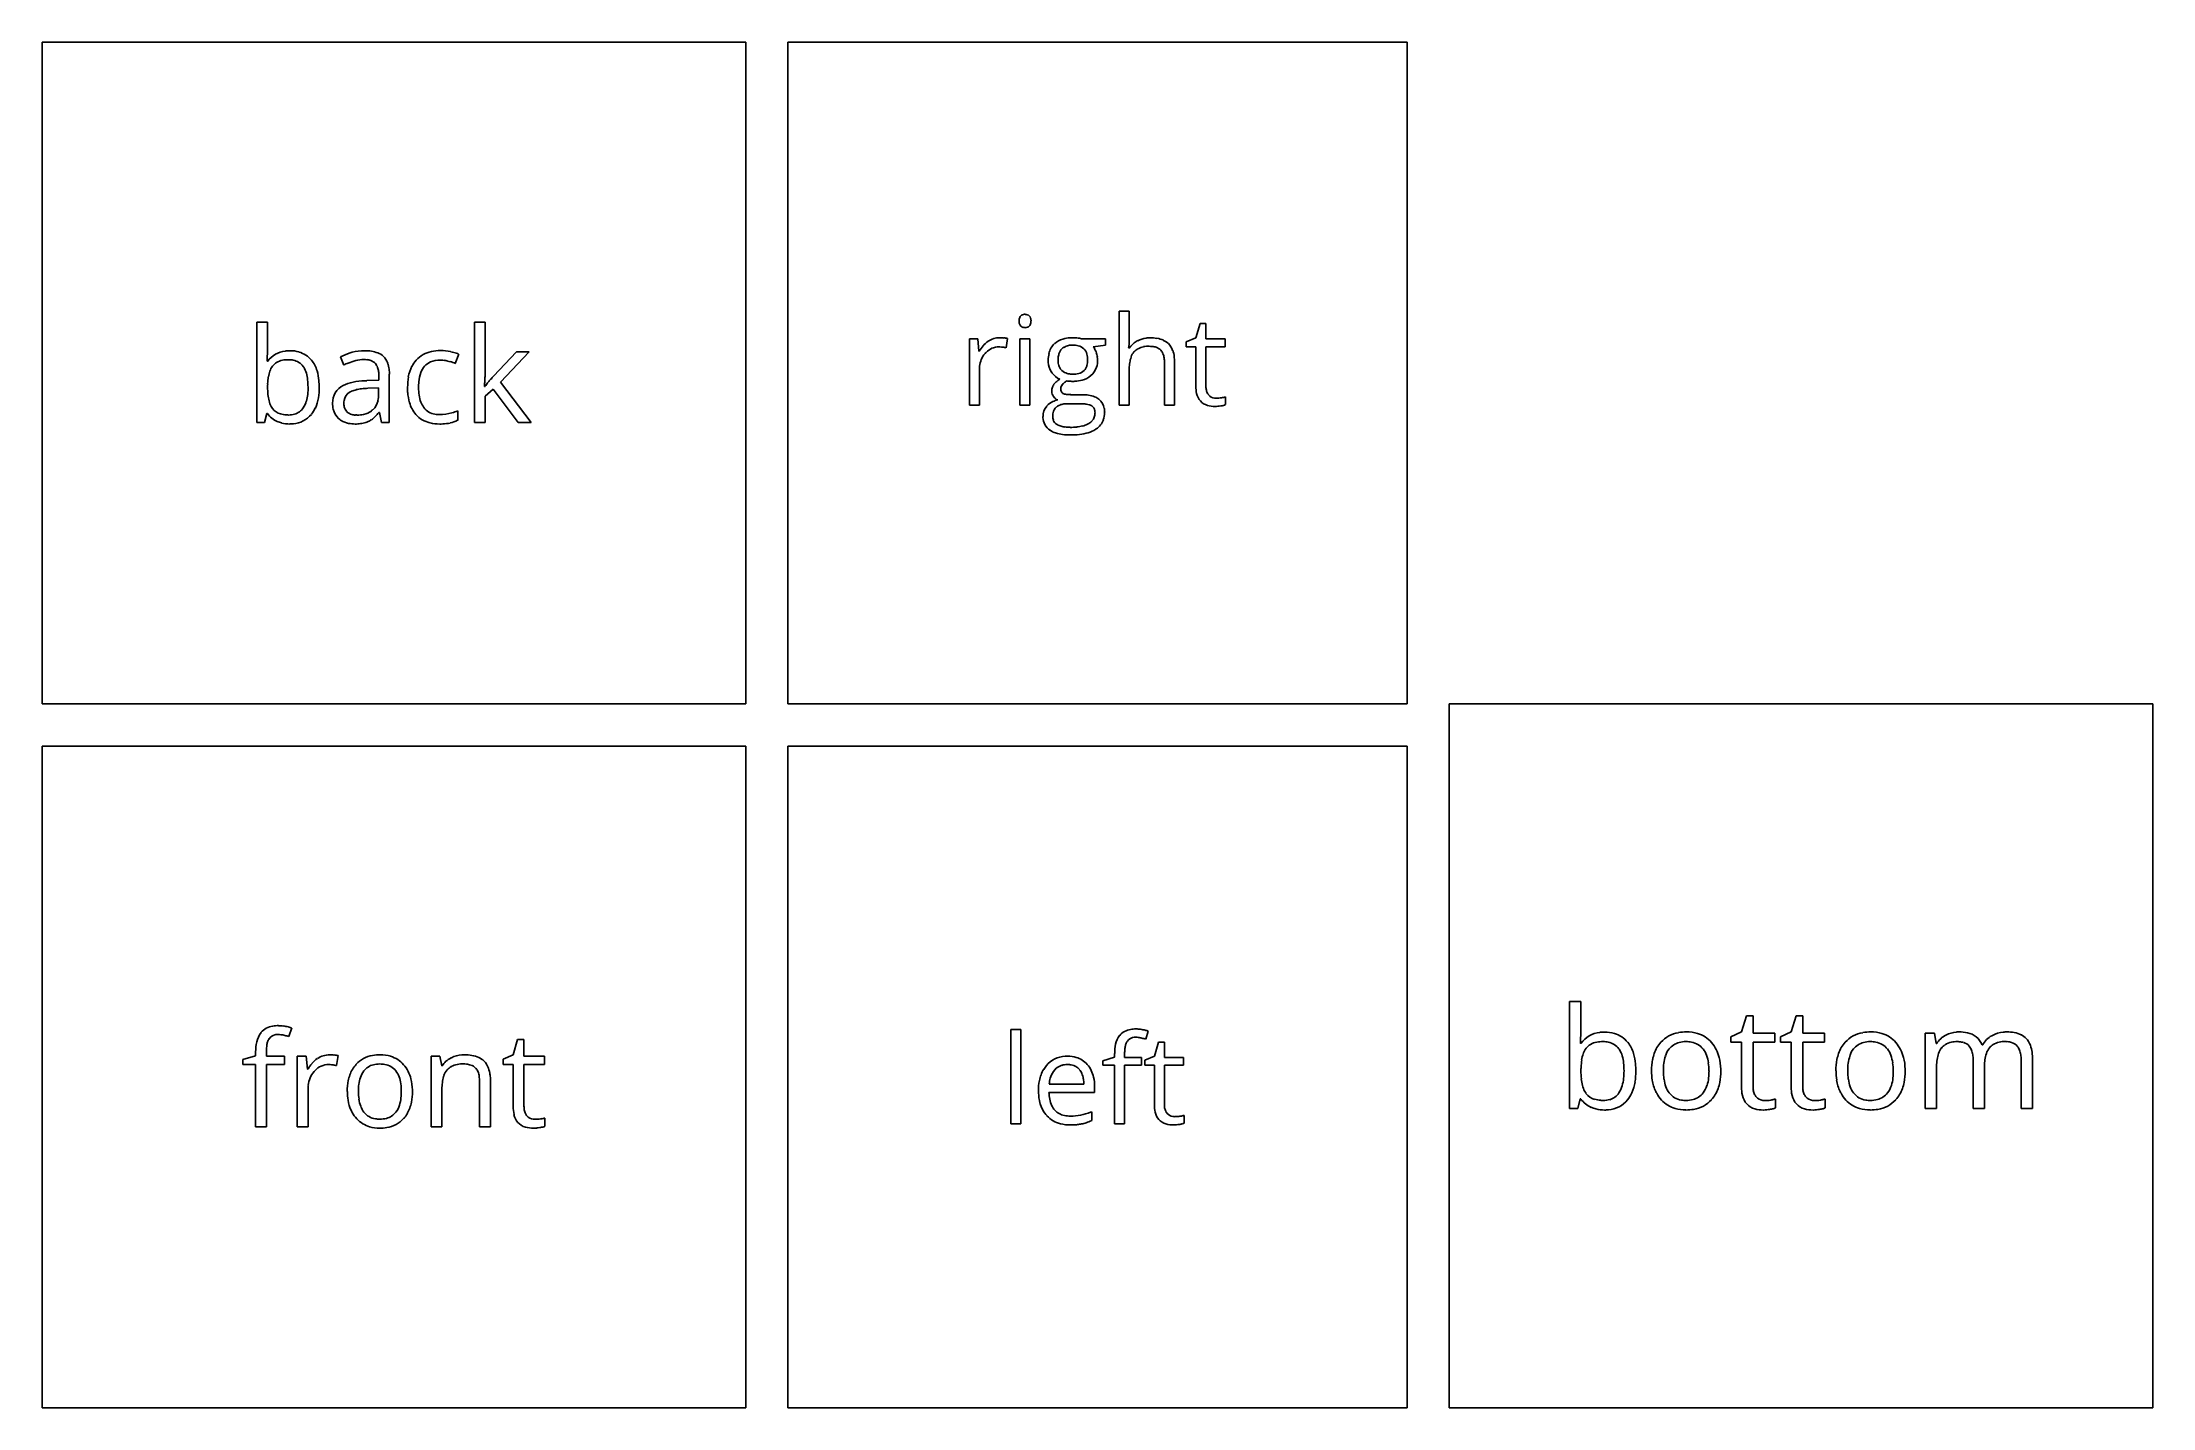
# Model space of a CAD drawing. Header units: millimetres. Extents: x 0 to 150, y 3 to 100.
import ezdxf

# ---------------------------------------------------------------- set-up
doc = ezdxf.new("R2010")
doc.units = ezdxf.units.MM

msp = doc.modelspace()

# ---------------------------------------------------------------- linework, layer by layer
at = {"layer": 'back_labelLayer'}
for p, q in [((15.26, 72.98), (15.26, 80.12)), ((15.26, 80.12), (16.02, 80.12)), ((16.02, 80.12), (16.02, 78.38)), ((30.72, 72.98), (30.72, 80.12)), ((30.72, 80.12), (31.47, 80.12)), ((31.47, 80.12), (31.47, 76.33)), ((32.07, 76.28), (33.7, 78.01)), ((34.6, 78.01), (32.56, 75.86)), ((33.7, 78.01), (34.6, 78.01)), ((15.98, 77.34), (16.02, 77.34)), ((21.44, 77.07), (21.2, 77.66)), ((29.6, 77.84), (29.36, 77.19)), ((23.08, 75.96), (23.93, 75.99)), ((23.91, 75.45), (23.15, 75.42)), ((23.91, 74.99), (23.91, 75.45)), ((23.93, 75.99), (23.93, 76.3)), ((24.67, 76.41), (24.67, 72.98)), ((31.43, 75.55), (31.47, 75.55)), ((32.05, 75.35), (31.47, 74.86)), ((33.82, 72.98), (32.05, 75.35)), ((32.56, 75.86), (34.74, 72.98)), ((15.96, 73.62), (15.8, 72.98)), ((16.02, 73.62), (15.96, 73.62)), ((23.96, 73.69), (23.92, 73.69)), ((24.11, 72.98), (23.96, 73.69)), ((29.53, 73.82), (29.53, 73.14)), ((31.47, 74.86), (31.47, 72.98)), ((15.8, 72.98), (15.26, 72.98)), ((24.67, 72.98), (24.11, 72.98)), ((31.47, 72.98), (30.72, 72.98)), ((34.74, 72.98), (33.82, 72.98))]:
    msp.add_line(p, q, dxfattribs=at)
for centre, radius, start, end in [((0.13, 78.37), 15.89, 358.1123, 0.0484), ((17.44, 76.34), 1.73, 95.1835, 145.1109), ((17.59, 75.49), 2.6, 89.8744, 96.8145), ((17.62, 75.76), 2.33, 74.2393, 90.5624), ((17.77, 76.32), 1.74, 38.5631, 74.067), ((22.91, 74.56), 3.53, 90.0715, 104.6521), ((22.93, 74.87), 3.22, 81.568, 90.3249), ((23.11, 76.08), 1.99, 68.2273, 81.7494), ((28.05, 76.1), 1.97, 101.4913, 138.3134), ((28.28, 75.11), 2.99, 89.5892, 102.1788), ((28.3, 74.66), 3.44, 77.7702, 89.9476), ((28.24, 74.3), 3.8, 74.6796, 77.9579), ((4.55, 78.22), 11.46, 355.7238, 358.1259), ((6.47, 78.09), 9.54, 355.4716, 355.6524), ((18.43, 75.86), 2.38, 160.8927, 171.2334), ((17.41, 76.22), 1.3, 143.3383, 161.256), ((17.17, 76.38), 1.01, 120.1403, 142.4249), ((17.31, 76.11), 1.32, 100.447, 119.6701), ((17.47, 75.31), 2.14, 89.5732, 100.7324), ((17.5, 75.69), 1.76, 78.6781, 90.3749), ((17.65, 76.32), 1.11, 35.5408, 79.8011), ((17.52, 76.23), 1.26, 32.7033, 35.5243), ((17.18, 76.04), 1.66, 15.7779, 32.0151), ((17.38, 76.02), 2.25, 16.4709, 38.4075), ((16.24, 75.66), 3.44, 5.1339, 16.7973), ((22.87, 74.56), 3.51, 106.3569, 118.335), ((23.67, 72.49), 5.1, 112.2122, 115.9641), ((23.17, 73.75), 3.74, 103.6227, 112.432), ((23.02, 74.1), 4, 104.5163, 106.5488), ((22.88, 74.98), 2.48, 90.4485, 103.7665), ((22.87, 75.58), 1.88, 83.6507, 90.1753), ((22.94, 76.21), 1.25, 70.5716, 83.9929), ((23.11, 76.65), 0.773, 42.7296, 71.038), ((23.04, 76.61), 0.85, 20.4095, 41.4479), ((22.57, 76.43), 1.35, 7.8273, 20.6041), ((23.37, 76.73), 1.3, 47.8683, 68.2934), ((21.74, 76.31), 2.19, 359.6933, 8.0036), ((23.41, 76.81), 1.21, 19.2331, 46.6741), ((22.71, 76.55), 1.95, 6.3379, 19.6815), ((21.68, 76.42), 3, 359.8027, 6.6583), ((28.7, 75.76), 2.72, 153.0875, 170.1052), ((28.15, 76.02), 2.1, 138.655, 152.6853), ((29.32, 75.66), 2.56, 160.1418, 175.1368), ((28.13, 76.13), 1.28, 114.4266, 161.6633), ((28.25, 75.73), 1.69, 88.7194, 112.5667), ((28.29, 75.73), 1.69, 87.6752, 89.9747), ((28.26, 75.24), 2.18, 81.691, 87.5079), ((28.12, 74.29), 3.15, 77.3, 81.7345), ((27.93, 73.4), 4.05, 74.7802, 77.4498), ((28.11, 74.04), 3.39, 68.3294, 74.8831), ((28.59, 75.57), 2.48, 70.0945, 74.7386), ((28.92, 76.49), 1.51, 63.5033, 70.1862), ((29.08, 76.81), 1.15, 62.9288, 63.1856), ((20.12, 75.59), 4.1, 171.0668, 177.8457), ((21.89, 75.5), 5.87, 177.6177, 180.0425), ((21.06, 75.48), 5.04, 179.7763, 185.7075), ((16.09, 75.72), 2.79, 6.1649, 16.0396), ((14.39, 75.52), 4.5, 359.7681, 6.3096), ((14.53, 75.49), 4.37, 353.4935, 0.2206), ((15.22, 75.47), 4.47, 350.6563, 0.338), ((14.79, 75.51), 4.89, 359.8779, 5.4093), ((21.96, 74.42), 1.32, 115.4905, 182.3568), ((22.62, 73.21), 2.7, 101.3568, 117.0799), ((22.26, 74.44), 0.813, 120.9734, 172.418), ((22.45, 74.14), 1.17, 113.5886, 121.6806), ((22.74, 73.46), 1.9, 102.7996, 113.2433), ((23.15, 70.73), 5.23, 92.4697, 101.7065), ((23.08, 72.01), 3.4, 96.3546, 102.9953), ((23.33, 69.83), 5.59, 91.8564, 96.4479), ((23.3, 68.52), 7.44, 91.7166, 92.9095), ((30.17, 75.49), 4.2, 169.8979, 180.3689), ((30.57, 75.45), 4.61, 179.9388, 183.9815), ((29.33, 75.34), 3.36, 183.5914, 196.354), ((30.96, 75.48), 4.21, 174.531, 180.1549), ((30.44, 75.45), 3.69, 179.7041, 188.0743), ((-0.32, 77.76), 31.83, 356.0206, 356.055), ((6.7, 77.28), 24.79, 356.0329, 356.6442), ((16.53, 76.71), 14.95, 356.6326, 357.491), ((22.44, 76.45), 9.03, 357.5041, 358.3306), ((26.39, 76.34), 5.08, 358.2739, 359.8927), ((35.15, 72.94), 4.51, 142.3233, 144.7076), ((37.55, 71.09), 7.54, 140.4331, 142.3366), ((40.68, 68.52), 11.6, 139.2798, 140.4704), ((44.31, 65.4), 16.37, 138.3418, 139.2877), ((17.39, 74.6), 1.69, 215.585, 245.8362), ((19.07, 75.27), 3.04, 185.5925, 194.2051), ((17.8, 74.94), 1.73, 193.943, 208.0218), ((17.28, 74.68), 1.15, 208.5536, 217.5605), ((17.24, 74.66), 1.11, 218.169, 253.8047), ((17.45, 75.29), 1.77, 253.1383, 266.8483), ((17.5, 75.97), 2.45, 266.3776, 270.0511), ((17.52, 75.04), 1.52, 269.3869, 285.863), ((17.72, 74.69), 1.8, 274.064, 321.4081), ((17.63, 74.63), 1.1, 286.0163, 326.8497), ((17.09, 74.99), 1.75, 326.7105, 343.6661), ((16.07, 75.3), 2.82, 343.4172, 353.6369), ((17.46, 74.91), 2.14, 321.3161, 335.5436), ((16.78, 75.2), 2.89, 335.8306, 350.8255), ((22.56, 74.35), 1.92, 179.5457, 192.6949), ((21.91, 74.19), 1.25, 192.0827, 227.4521), ((22.64, 74.36), 1.2, 171.2122, 180.2058), ((22.53, 74.35), 1.09, 179.5265, 192.7787), ((22.16, 74.26), 0.71, 192.3265, 222.058), ((22.13, 74.24), 0.679, 222.5805, 229.2546), ((22.22, 74.36), 0.829, 229.7837, 254.2724), ((22.35, 74.77), 1.26, 253.9397, 266.4533), ((22.39, 75.23), 1.71, 266.0782, 270.0589), ((22.4, 75.61), 2.1, 269.5792, 282.0414), ((22.56, 74.93), 1.4, 281.7121, 306.4594), ((22.62, 74.82), 1.27, 306.9881, 313.8559), ((22.62, 74.82), 1.28, 314.1892, 347.427), ((21.44, 75.65), 3.16, 314.7445, 321.7072), ((21.98, 74.98), 1.93, 346.9178, 0.2825), ((21.52, 74.99), 2.39, 359.817, 0.0016), ((28.22, 75.01), 2.2, 196.0167, 221.1349), ((28, 74.84), 1.93, 221.7976, 256.8021), ((29.11, 75.25), 2.35, 187.9315, 200.3886), ((28.4, 74.99), 1.58, 200.4184, 216.6393), ((28.09, 74.77), 1.21, 216.9695, 261.3103), ((28.23, 75.39), 1.84, 260.1359, 270.2693), ((28.22, 76.74), 3.19, 270.2659, 286.2891), ((28.03, 77.46), 3.94, 286.0461, 292.3654), ((17.52, 74.9), 2.01, 245.9802, 255.5456), ((17.58, 75.19), 2.31, 255.7756, 270.3185), ((17.6, 75.47), 2.58, 269.9226, 275.5482), ((21.95, 74.24), 1.31, 227.7689, 237.8051), ((22.06, 74.44), 1.54, 238.3273, 258.9184), ((22.22, 75.22), 2.34, 258.672, 270.4048), ((22.24, 76.31), 3.43, 269.954, 273.1491), ((22.3, 75.48), 2.59, 272.9335, 281.4139), ((22.46, 74.66), 1.76, 281.2979, 293.7314), ((22.59, 74.33), 1.4, 294.3932, 304.7372), ((22.22, 74.86), 2.05, 304.8486, 314.853), ((28.23, 75.73), 2.85, 256.4244, 270.489), ((28.26, 77.06), 4.18, 269.9655, 272.8643), ((28.32, 76.08), 3.2, 272.598, 282.1879), ((28.54, 75.08), 2.17, 282.0344, 296.9455)]:
    msp.add_arc(centre, radius, start, end, dxfattribs=at)
at = {"layer": 'back_outsideCutPath'}
for p, q in [((0, 100), (0, 53)), ((50, 100), (0, 100)), ((50, 53), (50, 100)), ((0, 53), (50, 53))]:
    msp.add_line(p, q, dxfattribs=at)
at = {"layer": 'bottom_labelLayer'}
for p, q in [((108.55, 24.25), (108.55, 31.85)), ((108.55, 31.85), (109.36, 31.85)), ((109.36, 31.85), (109.36, 30)), ((120.78, 29.7), (121.12, 30.84)), ((121.12, 30.84), (121.59, 30.84)), ((121.59, 30.84), (121.59, 29.6)), ((124.31, 29.7), (124.65, 30.84)), ((124.65, 30.84), (125.12, 30.84)), ((125.12, 30.84), (125.12, 29.6)), ((109.32, 28.89), (109.36, 28.89)), ((120.01, 29.36), (120.78, 29.7)), ((120.01, 28.97), (120.01, 29.36)), ((120.78, 28.97), (120.01, 28.97)), ((120.78, 25.79), (120.78, 28.97)), ((121.59, 29.6), (123.14, 29.6)), ((123.14, 28.97), (121.59, 28.97)), ((121.59, 28.97), (121.59, 25.82)), ((123.14, 29.6), (123.14, 28.97)), ((123.54, 29.36), (124.31, 29.7)), ((123.54, 28.97), (123.54, 29.36)), ((124.31, 28.97), (123.54, 28.97)), ((124.31, 25.79), (124.31, 28.97)), ((125.12, 29.6), (126.67, 29.6)), ((126.67, 28.97), (125.12, 28.97)), ((125.12, 28.97), (125.12, 25.82)), ((126.67, 29.6), (126.67, 28.97)), ((133.82, 24.25), (133.82, 29.6)), ((133.82, 29.6), (134.48, 29.6)), ((134.48, 29.6), (134.61, 28.87)), ((134.61, 28.87), (134.65, 28.87)), ((137.87, 28.79), (137.91, 28.79)), ((134.63, 27.06), (134.63, 24.25)), ((137.23, 24.25), (137.23, 27.73)), ((138.04, 27.24), (138.04, 24.25)), ((140.64, 24.25), (140.64, 27.73)), ((141.45, 27.74), (141.45, 24.25)), ((109.13, 24.25), (108.55, 24.25)), ((109.3, 24.94), (109.13, 24.25)), ((109.36, 24.94), (109.3, 24.94)), ((123.18, 24.92), (123.18, 24.3)), ((126.71, 24.92), (126.71, 24.3)), ((134.63, 24.25), (133.82, 24.25)), ((138.04, 24.25), (137.23, 24.25)), ((141.45, 24.25), (140.64, 24.25))]:
    msp.add_line(p, q, dxfattribs=at)
for centre, radius, start, end in [((92.46, 29.99), 16.9, 358.1123, 0.0484), ((97.16, 29.83), 12.19, 355.7239, 358.1259), ((99.28, 29.68), 10.08, 355.471, 355.6531), ((110.87, 27.83), 1.84, 95.1835, 145.1109), ((110.84, 27.71), 1.39, 143.3383, 161.256), ((110.58, 27.88), 1.08, 120.1403, 142.4249), ((110.74, 27.59), 1.41, 100.4469, 119.6701), ((110.91, 26.73), 2.28, 89.5731, 100.7324), ((111.03, 26.92), 2.77, 89.8743, 96.8146), ((110.94, 27.14), 1.87, 78.6781, 90.3749), ((111.06, 27.21), 2.48, 74.2393, 90.5624), ((111.09, 27.81), 1.18, 35.5409, 79.8011), ((111.23, 27.81), 1.85, 38.5631, 74.0671), ((110.81, 27.49), 2.39, 16.4709, 38.4075), ((117.16, 27.24), 2.75, 150.7112, 169.4695), ((116.7, 27.48), 2.24, 138.1759, 150.2287), ((116.63, 27.53), 2.14, 99.1759, 137.9833), ((116.65, 27.7), 1.29, 103.4685, 142.3119), ((116.84, 26.55), 3.15, 89.7327, 100.076), ((116.81, 27.08), 1.93, 89.4806, 103.8805), ((116.84, 26.97), 2.04, 79.3454, 90.3175), ((116.88, 26.98), 2.72, 73.5223, 90.5692), ((116.99, 27.66), 1.33, 37.9577, 80.4006), ((117.04, 27.56), 2.12, 41.1446, 73.2134), ((116.73, 27.29), 2.52, 13.5014, 41.0703), ((130.26, 27.24), 2.75, 150.7112, 169.4695), ((129.8, 27.48), 2.24, 138.1759, 150.2287), ((129.73, 27.53), 2.14, 99.1759, 137.9833), ((129.75, 27.7), 1.29, 103.4685, 142.3119), ((129.94, 26.55), 3.15, 89.7327, 100.076), ((129.91, 27.08), 1.93, 89.4806, 103.8805), ((129.94, 26.97), 2.04, 79.3454, 90.3175), ((129.98, 26.98), 2.72, 73.5223, 90.5692), ((130.09, 27.66), 1.33, 37.9577, 80.4006), ((130.14, 27.56), 2.12, 41.1446, 73.2134), ((129.83, 27.29), 2.52, 13.5014, 41.0703), ((136.02, 28.06), 1.59, 117.121, 149.5424), ((136.07, 27.74), 1.36, 143.077, 161.3913), ((135.82, 27.9), 1.06, 123.702, 142.3022), ((135.93, 27.72), 1.27, 101.1546, 123.0655), ((136.18, 27.77), 1.92, 93.8343, 117.5072), ((136.08, 27), 2.01, 89.5573, 101.4832), ((136.23, 27.38), 2.32, 89.9663, 94.2831), ((136.1, 27.11), 1.9, 85.5238, 90.0794), ((136.26, 27.05), 2.65, 77.5572, 90.5513), ((136.15, 27.66), 1.34, 72.3601, 85.9562), ((136.31, 28.13), 0.85, 41.0611, 72.8994), ((136.5, 28.1), 1.57, 52.7027, 78.0054), ((136.2, 28.06), 0.98, 20.7071, 40.0217), ((136.59, 28.27), 1.38, 22.2098, 51.4971), ((139.38, 27.95), 1.69, 119.4042, 150.1829), ((139.44, 27.73), 1.34, 140.9765, 161.17), ((139.22, 27.89), 1.07, 122.3597, 140.2884), ((139.57, 27.66), 2.03, 118.2582, 120.063), ((139.57, 27.64), 2.05, 95.8635, 117.9693), ((139.34, 27.68), 1.32, 101.0032, 121.784), ((139.5, 26.93), 2.09, 89.5621, 101.2962), ((139.64, 27.14), 2.56, 89.9197, 96.2617), ((139.52, 27.13), 1.88, 85.8144, 90.0685), ((139.66, 26.88), 2.82, 79.9361, 90.3804), ((139.57, 27.66), 1.35, 72.6396, 86.2568), ((139.72, 28.13), 0.853, 41.0408, 73.1793), ((139.85, 27.9), 1.78, 62.9723, 80.1665), ((139.62, 28.06), 0.98, 20.7071, 40.0217), ((140.04, 28.3), 1.34, 44.229, 62.6229), ((139.98, 28.28), 1.4, 19.5612, 43.3161), ((139.14, 27.96), 2.3, 7.5042, 19.9646), ((115.61, 26.94), 6.25, 177.6177, 180.0425), ((113.73, 27.03), 4.36, 171.0668, 177.8457), ((111.92, 27.32), 2.54, 160.8927, 171.2334), ((110.96, 27.72), 1.34, 32.7033, 35.5244), ((110.6, 27.51), 1.76, 15.7779, 32.0151), ((109.44, 27.17), 2.97, 6.1648, 16.0396), ((107.63, 26.96), 4.79, 359.7681, 6.3095), ((109.59, 27.1), 3.66, 5.1338, 16.7974), ((108.06, 26.94), 5.2, 359.8779, 5.4094), ((118.59, 26.96), 4.21, 169.2443, 180.3881), ((119.5, 26.95), 4.28, 173.0086, 180.2464), ((117.95, 27.15), 2.72, 162.0653, 173.1675), ((116.96, 27.48), 1.68, 142.9026, 162.375), ((116.72, 27.47), 1.67, 20.0257, 37.4351), ((115.89, 27.16), 2.55, 7.744, 20.069), ((114.41, 26.95), 4.04, 359.7076, 7.8973), ((115.55, 26.99), 3.74, 1.1277, 13.88), ((114.54, 26.93), 4.76, 359.9918, 1.5421), ((131.69, 26.96), 4.21, 169.2443, 180.3881), ((132.6, 26.95), 4.28, 173.0086, 180.2464), ((131.06, 27.15), 2.72, 162.0653, 173.1675), ((130.06, 27.48), 1.68, 142.9026, 162.375), ((129.82, 27.47), 1.67, 20.0257, 37.4351), ((128.99, 27.16), 2.55, 7.744, 20.069), ((127.51, 26.95), 4.04, 359.7076, 7.8973), ((128.66, 26.99), 3.74, 1.1277, 13.88), ((127.64, 26.93), 4.76, 359.9918, 1.5421), ((138.7, 27.13), 4.07, 171.3042, 178.3501), ((140.27, 27.06), 5.64, 178.0976, 180.0254), ((137.06, 27.39), 2.41, 161.0234, 171.4469), ((135.72, 27.87), 1.5, 7.9864, 20.795), ((134.84, 27.74), 2.39, 359.6948, 8.1472), ((141.6, 27.26), 3.56, 172.3776, 180.183), ((142.59, 27.24), 4.55, 179.8939, 179.9987), ((140.25, 27.44), 2.2, 160.8732, 172.5272), ((139.13, 27.87), 1.5, 7.9864, 20.795), ((138.25, 27.74), 2.39, 359.6948, 8.1472), ((137.73, 27.76), 3.72, 359.7107, 7.6907), ((114.72, 26.91), 5.36, 179.7763, 185.7075), ((112.61, 26.69), 3.24, 185.5925, 194.205), ((111.25, 26.34), 1.84, 193.943, 208.0218), ((110.5, 26.4), 1.86, 326.7105, 343.6662), ((109.42, 26.73), 2.99, 343.4171, 353.6369), ((107.78, 26.92), 4.64, 353.4935, 0.2206), ((110.17, 26.62), 3.07, 335.8306, 350.8255), ((108.51, 26.9), 4.75, 350.6563, 0.338), ((118.43, 26.91), 4.05, 179.7745, 189.0933), ((117.39, 26.74), 3, 188.9102, 205.3171), ((119.32, 26.91), 4.1, 179.706, 187.9161), ((117.82, 26.69), 2.58, 187.7639, 200.0977), ((116.99, 26.39), 1.7, 200.0846, 216.9132), ((116.65, 26.41), 1.74, 323.009, 342.639), ((115.66, 26.74), 2.79, 342.3616, 353.7538), ((114.19, 26.92), 4.27, 353.5363, 0.2014), ((116.52, 26.62), 2.75, 330.2507, 349.4117), ((115.11, 26.9), 4.19, 349.1762, 0.3863), ((123.32, 25.76), 2.55, 179.3551, 192.8478), ((123.22, 25.81), 1.63, 179.6416, 189.7506), ((122.64, 25.71), 1.05, 189.5479, 205.7874), ((126.85, 25.76), 2.55, 179.3551, 192.8478), ((126.75, 25.81), 1.63, 179.6416, 189.7506), ((126.17, 25.71), 1.05, 189.5479, 205.7874), ((131.54, 26.91), 4.05, 179.7745, 189.0933), ((130.49, 26.74), 3, 188.9102, 205.3171), ((132.42, 26.91), 4.1, 179.706, 187.9161), ((130.92, 26.69), 2.58, 187.7639, 200.0977), ((130.09, 26.39), 1.7, 200.0846, 216.9132), ((129.76, 26.41), 1.74, 323.009, 342.639), ((128.76, 26.74), 2.79, 342.3616, 353.7538), ((127.29, 26.92), 4.27, 353.5363, 0.2014), ((129.62, 26.62), 2.75, 330.2507, 349.4117), ((128.21, 26.9), 4.19, 349.1762, 0.3863), ((110.82, 25.98), 1.8, 215.585, 245.8362), ((110.71, 26.06), 1.22, 208.5536, 217.5606), ((110.66, 26.04), 1.18, 218.169, 253.8047), ((110.96, 26.3), 2.14, 245.9802, 255.5456), ((110.88, 26.72), 1.88, 253.1382, 266.8483), ((111.03, 26.61), 2.46, 255.7755, 270.3186), ((110.94, 27.44), 2.61, 266.3775, 270.051), ((110.96, 26.45), 1.62, 269.3869, 285.8631), ((111.04, 26.9), 2.75, 269.9225, 275.5482), ((111.17, 26.08), 1.92, 274.064, 321.4081), ((111.08, 26.01), 1.17, 286.0163, 326.8498), ((110.89, 26.31), 2.28, 321.3162, 335.5436), ((117.08, 26.61), 2.66, 205.656, 208.446), ((116.68, 26.36), 2.19, 207.7947, 238.6758), ((116.71, 26.42), 2.26, 238.8115, 253.2429), ((116.69, 26.17), 1.33, 217.301, 261.7099), ((116.8, 26.76), 2.6, 253.5437, 270.4183), ((116.83, 26.84), 2.01, 260.5033, 270.2476), ((116.83, 27.3), 3.15, 269.7503, 279.8034), ((116.85, 26.71), 1.88, 269.4482, 284.7256), ((117, 26.16), 1.31, 284.5662, 322.6334), ((117.03, 26.33), 2.16, 278.8959, 317.9979), ((116.95, 26.4), 2.26, 318.144, 329.7566), ((122.05, 25.41), 1.23, 190.3818, 253.8772), ((122.41, 25.6), 0.786, 206.1295, 221.4084), ((122.3, 26.27), 2.12, 253.7848, 270.8853), ((122.38, 25.58), 0.753, 221.5949, 262.3505), ((122.44, 25.9), 1.08, 261.3266, 270.1914), ((122.33, 26.23), 2.08, 270.0036, 270.76), ((122.32, 26.68), 2.53, 270.8933, 275.5483), ((122.45, 27.48), 2.66, 269.8804, 278.3028), ((122.22, 27.66), 3.51, 275.5261, 279.2939), ((122.31, 27.19), 3.03, 279.1866, 280.1141), ((122.48, 27.28), 2.45, 278.4152, 279.0078), ((122.44, 26.45), 2.28, 280.007, 283.3735), ((122.18, 29.18), 4.38, 278.959, 280.5104), ((122.65, 25.6), 1.41, 283.307, 288.1197), ((122.46, 27.66), 2.83, 280.4847, 282.6268), ((122.71, 26.55), 1.69, 282.5878, 285.5794), ((122.84, 25.02), 0.797, 287.989, 295.3048), ((122.84, 26.09), 1.22, 285.7236, 286.2565), ((125.58, 25.41), 1.23, 190.3818, 253.8772), ((125.94, 25.6), 0.786, 206.1295, 221.4084), ((125.83, 26.27), 2.12, 253.7848, 270.8853), ((125.91, 25.58), 0.753, 221.5949, 262.3505), ((125.97, 25.9), 1.08, 261.3266, 270.1914), ((125.86, 26.23), 2.08, 270.0036, 270.76), ((125.85, 26.68), 2.53, 270.8933, 275.5483), ((125.98, 27.48), 2.66, 269.8804, 278.3028), ((125.75, 27.66), 3.51, 275.5261, 279.2939), ((125.84, 27.19), 3.03, 279.1866, 280.1141), ((126.01, 27.28), 2.45, 278.4152, 279.0078), ((125.97, 26.45), 2.28, 280.007, 283.3735), ((125.71, 29.18), 4.38, 278.959, 280.5104), ((126.18, 25.6), 1.41, 283.307, 288.1197), ((125.99, 27.66), 2.83, 280.4847, 282.6268), ((126.24, 26.55), 1.69, 282.5878, 285.5794), ((126.37, 25.02), 0.797, 287.989, 295.3048), ((126.37, 26.09), 1.22, 285.7236, 286.2565), ((130.18, 26.61), 2.66, 205.656, 208.446), ((129.78, 26.36), 2.19, 207.7947, 238.6758), ((129.81, 26.42), 2.26, 238.8115, 253.2429), ((129.79, 26.17), 1.33, 217.301, 261.7099), ((129.9, 26.76), 2.6, 253.5437, 270.4183), ((129.93, 26.84), 2.01, 260.5033, 270.2476), ((129.93, 27.3), 3.15, 269.7503, 279.8034), ((129.95, 26.71), 1.88, 269.4482, 284.7256), ((130.1, 26.16), 1.31, 284.5662, 322.6334), ((130.13, 26.33), 2.16, 278.8959, 317.9979), ((130.05, 26.4), 2.26, 318.144, 329.7566)]:
    msp.add_arc(centre, radius, start, end, dxfattribs=at)
at = {"layer": 'bottom_outsideCutPath'}
for p, q in [((100, 53), (100, 3)), ((150, 53), (100, 53)), ((150, 3), (150, 53)), ((100, 3), (150, 3))]:
    msp.add_line(p, q, dxfattribs=at)
at = {"layer": 'front_labelLayer'}
for p, q in [((17.73, 29.98), (17.53, 29.37)), ((33.47, 28.07), (33.79, 29.15)), ((33.79, 29.15), (34.23, 29.15)), ((34.23, 29.15), (34.23, 27.98)), ((14.27, 27.73), (15.17, 28.01)), ((14.27, 27.39), (14.27, 27.73)), ((15.17, 27.39), (14.27, 27.39)), ((15.17, 28.01), (15.17, 28.29)), ((15.17, 22.95), (15.17, 27.39)), ((15.93, 28.31), (15.93, 27.98)), ((15.93, 27.98), (17.21, 27.98)), ((17.21, 27.39), (15.93, 27.39)), ((15.93, 27.39), (15.93, 22.95)), ((17.21, 27.98), (17.21, 27.39)), ((18.13, 22.95), (18.13, 27.98)), ((18.13, 27.98), (18.76, 27.98)), ((18.76, 27.98), (18.85, 27.05)), ((18.85, 27.05), (18.88, 27.05)), ((21.03, 28.02), (20.92, 27.31)), ((27.65, 22.95), (27.65, 27.98)), ((27.65, 27.98), (28.27, 27.98)), ((28.27, 27.98), (28.39, 27.29)), ((28.39, 27.29), (28.43, 27.29)), ((32.75, 27.76), (33.47, 28.07)), ((32.75, 27.39), (32.75, 27.76)), ((33.47, 27.39), (32.75, 27.39)), ((33.47, 24.4), (33.47, 27.39)), ((34.23, 27.98), (35.69, 27.98)), ((35.69, 27.39), (34.23, 27.39)), ((34.23, 27.39), (34.23, 24.43)), ((35.69, 27.98), (35.69, 27.39)), ((18.89, 25.65), (18.89, 22.95)), ((28.41, 25.59), (28.41, 22.95)), ((31.09, 22.95), (31.09, 26.2)), ((31.85, 26.23), (31.85, 22.95)), ((15.93, 22.95), (15.17, 22.95)), ((18.89, 22.95), (18.13, 22.95)), ((28.41, 22.95), (27.65, 22.95)), ((31.85, 22.95), (31.09, 22.95)), ((35.73, 23.58), (35.73, 23))]:
    msp.add_line(p, q, dxfattribs=at)
for centre, radius, start, end in [((16.57, 28.79), 1.34, 98.2552, 139.6203), ((16.78, 27.83), 2.32, 89.6697, 99.9314), ((16.78, 27.69), 2.45, 81.5641, 89.7017), ((16.61, 26.49), 3.67, 75.974, 81.6565), ((16.31, 25.26), 4.93, 73.2964, 76.0946), ((18.26, 28.32), 3.09, 167.5776, 180.6587), ((16.81, 28.66), 1.6, 141.7434, 168.2322), ((18.55, 28.35), 2.61, 171.6528, 178.4384), ((17.5, 28.51), 1.56, 161.8437, 171.7847), ((16.86, 28.72), 0.882, 145.0689, 162.1801), ((16.68, 28.84), 0.66, 102.7678, 144.338), ((16.77, 28.49), 1.03, 89.486, 103.4197), ((16.77, 27.87), 1.64, 83.0761, 89.7927), ((16.67, 27.07), 2.45, 76.5183, 83.0217), ((16.38, 25.85), 3.7, 71.9614, 76.5918), ((19.53, 28.31), 3.6, 178.1974, 180.0232), ((21.13, 25.79), 2.57, 139.4139, 150.6033), ((20.66, 26.18), 1.97, 124.2322, 139.4161), ((20.36, 26.06), 1.32, 89.6336, 137.0881), ((20.42, 26.55), 1.52, 89.6797, 124.4406), ((20.37, 25.59), 1.79, 87.3435, 89.966), ((20.43, 24.57), 3.5, 84.9923, 90.1281), ((20.34, 25.04), 2.34, 81.5885, 87.1916), ((20.19, 24.03), 3.36, 77.4453, 81.6361), ((20.52, 25.52), 2.55, 78.4892, 85.0266), ((24.3, 25.76), 2.59, 150.7112, 169.4695), ((23.87, 25.98), 2.1, 138.176, 150.2288), ((23.8, 26.04), 2.02, 99.1759, 137.9833), ((23.82, 26.19), 1.21, 103.4685, 142.3119), ((24, 25.11), 2.96, 89.7327, 100.0759), ((23.97, 25.61), 1.81, 89.4806, 103.8805), ((24, 25.5), 1.92, 79.3454, 90.3174), ((24.04, 25.51), 2.56, 73.5223, 90.5692), ((24.14, 26.16), 1.25, 37.9578, 80.4006), ((24.19, 26.06), 1.99, 41.1446, 73.2134), ((23.9, 25.81), 2.37, 13.5015, 41.0703), ((29.73, 26.47), 1.54, 116.9443, 147.6526), ((29.59, 26.3), 1.07, 118.544, 139.1927), ((29.89, 26.2), 1.86, 115.8074, 117.607), ((29.75, 25.97), 1.44, 100.1177, 118.1602), ((29.97, 26.01), 2.06, 94.3227, 115.5454), ((29.92, 25.12), 2.31, 89.5933, 100.3718), ((30.02, 25.58), 2.49, 89.9579, 94.7109), ((29.94, 25.41), 2.02, 84.0198, 90.151), ((30.04, 25.06), 3.01, 80.5585, 90.3539), ((30.01, 26.06), 1.36, 71.0828, 84.3691), ((30.18, 26.53), 0.859, 43.3791, 71.5386), ((30.23, 26.15), 1.9, 65.1094, 80.7638), ((30.14, 26.51), 0.906, 22.7024, 42.342), ((30.45, 26.64), 1.37, 46.5584, 64.8782), ((30.47, 26.69), 1.32, 19.3849, 45.5997), ((29.7, 26.4), 2.14, 6.9634, 19.8363), ((21.21, 25.65), 2.31, 173.6907, 180.0882), ((20.64, 25.74), 1.74, 138.9576, 174.5422), ((20.69, 25.69), 1.81, 135.6209, 138.8377), ((25.64, 25.5), 3.96, 169.2443, 180.3881), ((26.5, 25.49), 4.03, 173.0086, 180.2464), ((25.05, 25.67), 2.56, 162.0653, 173.1675), ((24.12, 25.98), 1.58, 142.9025, 162.3749), ((23.89, 25.97), 1.57, 20.0257, 37.435), ((23.11, 25.69), 2.4, 7.744, 20.069), ((21.72, 25.49), 3.8, 359.7075, 7.8973), ((22.79, 25.52), 3.52, 1.1277, 13.88), ((21.84, 25.47), 4.47, 359.9919, 1.5419), ((32.01, 25.65), 3.6, 171.1766, 178.3217), ((33.29, 25.59), 4.88, 178.0811, 180.0237), ((30.6, 25.88), 2.17, 159.9534, 171.3801), ((29.73, 26.2), 1.25, 140.1519, 160.3146), ((29.73, 26.34), 1.35, 8.4932, 22.6579), ((28.93, 26.22), 2.15, 359.6714, 8.6877), ((28.53, 26.25), 3.33, 359.7632, 7.2115), ((25.5, 25.45), 3.81, 179.7745, 189.0933), ((24.52, 25.29), 2.82, 188.9103, 205.3171), ((24.23, 25.17), 2.5, 205.6559, 208.4462), ((26.34, 25.45), 3.86, 179.706, 187.9161), ((24.92, 25.25), 2.43, 187.7639, 200.0977), ((24.14, 24.96), 1.6, 200.0846, 216.9132), ((23.86, 24.76), 1.25, 217.301, 261.7099), ((23.83, 24.98), 1.64, 323.0089, 342.639), ((22.89, 25.29), 2.62, 342.3616, 353.7537), ((21.51, 25.46), 4.01, 353.5363, 0.2014), ((23.7, 25.18), 2.58, 330.2507, 349.4117), ((22.37, 25.44), 3.94, 349.1762, 0.3862), ((35.87, 24.37), 2.39, 179.3551, 192.8478), ((35.77, 24.42), 1.53, 179.6416, 189.7506), ((35.23, 24.32), 0.984, 189.5479, 205.7874), ((23.85, 24.94), 2.06, 207.7947, 238.6758), ((23.88, 24.99), 2.12, 238.8115, 253.2428), ((23.96, 25.3), 2.45, 253.5437, 270.4182), ((23.99, 25.39), 1.89, 260.5033, 270.2477), ((23.99, 25.82), 2.96, 269.7503, 279.8033), ((24.01, 25.27), 1.77, 269.4481, 284.7256), ((24.15, 24.75), 1.23, 284.5663, 322.6334), ((24.18, 24.91), 2.03, 278.8959, 317.9979), ((24.11, 24.97), 2.13, 318.144, 329.7566), ((34.66, 24.04), 1.15, 190.3818, 253.8772), ((35, 24.22), 0.739, 206.1294, 221.4084), ((34.9, 24.85), 1.99, 253.7848, 270.8853), ((34.98, 24.2), 0.708, 221.5949, 262.3505), ((35.04, 24.51), 1.02, 261.3266, 270.1912), ((34.93, 24.81), 1.95, 270.0032, 270.7603), ((34.92, 25.23), 2.38, 270.8933, 275.5483), ((35.05, 25.99), 2.5, 269.8804, 278.3028), ((34.83, 26.16), 3.3, 275.526, 279.294), ((34.91, 25.71), 2.85, 279.186, 280.1143), ((35.07, 25.8), 2.31, 278.4156, 279.0074), ((35.04, 25.02), 2.14, 280.0069, 283.3736), ((34.79, 27.59), 4.12, 278.9591, 280.5104), ((35.23, 24.22), 1.33, 283.307, 288.1197), ((35.06, 26.15), 2.66, 280.4848, 282.6269), ((35.29, 25.11), 1.59, 282.5875, 285.5794), ((35.41, 23.67), 0.749, 287.9886, 295.3049), ((35.41, 24.68), 1.15, 285.7239, 286.2558)]:
    msp.add_arc(centre, radius, start, end, dxfattribs=at)
at = {"layer": 'front_outsideCutPath'}
for p, q in [((0, 50), (0, 3)), ((50, 50), (0, 50)), ((50, 3), (50, 50)), ((0, 3), (50, 3))]:
    msp.add_line(p, q, dxfattribs=at)
at = {"layer": 'left_labelLayer'}
for p, q in [((68.84, 23.18), (68.84, 29.86)), ((68.84, 29.86), (69.56, 29.86)), ((69.56, 29.86), (69.56, 23.18)), ((78.61, 29.76), (78.43, 29.19)), ((79.04, 27.97), (79.34, 28.98)), ((79.34, 28.98), (79.75, 28.98)), ((79.75, 28.98), (79.75, 27.89)), ((75.38, 27.65), (76.22, 27.91)), ((75.38, 27.33), (75.38, 27.65)), ((76.22, 27.33), (75.38, 27.33)), ((76.22, 27.91), (76.22, 28.17)), ((76.22, 23.18), (76.22, 27.33)), ((76.93, 28.19), (76.93, 27.89)), ((76.93, 27.89), (78.13, 27.89)), ((78.13, 27.33), (76.93, 27.33)), ((76.93, 27.33), (76.93, 23.18)), ((78.13, 27.89), (78.13, 27.33)), ((78.37, 27.68), (79.04, 27.97)), ((78.37, 27.33), (78.37, 27.68)), ((79.04, 27.33), (78.37, 27.33)), ((79.04, 24.53), (79.04, 27.33)), ((79.75, 27.89), (81.12, 27.89)), ((81.12, 27.33), (79.75, 27.33)), ((79.75, 27.33), (79.75, 24.56)), ((81.12, 27.89), (81.12, 27.33)), ((71.56, 25.98), (74.03, 25.98)), ((74.79, 25.85), (74.79, 25.4)), ((74.79, 25.4), (71.55, 25.4)), ((74.59, 24.03), (74.59, 23.4)), ((69.56, 23.18), (68.84, 23.18)), ((76.93, 23.18), (76.22, 23.18)), ((81.16, 23.77), (81.16, 23.22))]:
    msp.add_line(p, q, dxfattribs=at)
for centre, radius, start, end in [((79.11, 28.21), 2.89, 167.5776, 180.6587), ((77.75, 28.52), 1.5, 141.7434, 168.2322), ((77.53, 28.64), 1.25, 98.2552, 139.6203), ((79.38, 28.23), 2.45, 171.6527, 178.4384), ((78.4, 28.38), 1.46, 161.8438, 171.7847), ((77.8, 28.58), 0.825, 145.0689, 162.1801), ((77.63, 28.69), 0.618, 102.7677, 144.338), ((77.72, 27.74), 2.17, 89.6697, 99.9314), ((77.71, 28.36), 0.962, 89.486, 103.4198), ((77.72, 27.79), 1.53, 83.0761, 89.7928), ((77.72, 27.61), 2.3, 81.5641, 89.7018), ((77.62, 27.03), 2.29, 76.5184, 83.0217), ((77.56, 26.49), 3.43, 75.974, 81.6565), ((77.35, 25.89), 3.46, 71.9614, 76.5918), ((77.28, 25.34), 4.62, 73.2964, 76.0946), ((73.33, 25.77), 2.5, 149.4071, 169.1854), ((72.99, 25.95), 2.11, 140.1056, 148.9067), ((72.78, 26.14), 1.83, 92.4763, 140.5386), ((73.01, 26.06), 1.41, 138.0995, 160.5866), ((72.77, 26.28), 1.09, 106.4657, 137.9176), ((72.85, 25.97), 1.41, 89.4422, 106.209), ((72.87, 25.45), 2.52, 89.9638, 93.9177), ((72.87, 25.91), 1.47, 79.6469, 90.291), ((72.9, 25.8), 2.17, 74.2126, 90.545), ((72.98, 26.39), 0.977, 40.0823, 80.6243), ((73.03, 26.3), 1.65, 41.2065, 74.0233), ((72.88, 26.31), 1.1, 23.4821, 39.7072), ((72.77, 26.08), 1.99, 11.5994, 41.1496), ((80.3, 28.19), 3.37, 178.1973, 180.0232), ((74.55, 25.52), 3.75, 168.9539, 180.3843), ((74.25, 25.74), 2.69, 172.1546, 174.7614), ((73.63, 25.83), 2.07, 160.3353, 172.5316), ((72.46, 26.14), 1.55, 8.7342, 23.2772), ((71.6, 26), 2.43, 359.6745, 8.9224), ((71.89, 25.87), 2.9, 359.6148, 12.0336), ((74.88, 25.49), 4.07, 179.9888, 181.7992), ((73.97, 25.44), 3.16, 181.3575, 194.492), ((72.95, 25.16), 2.1, 194.0877, 223.0538), ((74.41, 25.46), 2.86, 181.1447, 190.8007), ((73.4, 25.26), 1.83, 190.6006, 206.0275), ((72.95, 25.05), 1.34, 206.2951, 222.5558), ((72.91, 25.03), 1.3, 223.0645, 258.1402), ((72.89, 28), 4.32, 291.8253, 293.1615), ((81.28, 24.5), 2.24, 179.3551, 192.8477), ((80.16, 24.2), 1.08, 190.3818, 253.8772), ((81.19, 24.55), 1.44, 179.6417, 189.7506), ((80.68, 24.46), 0.921, 189.5479, 205.7874), ((80.48, 24.36), 0.692, 206.1294, 221.4084), ((72.83, 25.08), 1.96, 223.5466, 256.1957), ((73.04, 25.86), 2.77, 256.0088, 270.4848), ((73.07, 25.68), 1.96, 257.5312, 270.432), ((73.06, 28.9), 5.81, 269.967, 271.9932), ((73.07, 27.48), 3.77, 270.1984, 292.209), ((73.12, 27.5), 4.41, 271.912, 275.9727), ((73.27, 26.09), 2.99, 275.9055, 281.6604), ((73.19, 26.36), 3.27, 281.9936, 287.8851), ((72.88, 27.32), 4.28, 287.9023, 293.4862), ((80.38, 24.95), 1.86, 253.7848, 270.8853), ((80.45, 24.35), 0.663, 221.5949, 262.3505), ((80.51, 24.63), 0.953, 261.3267, 270.1912), ((80.41, 24.92), 1.83, 270.0027, 270.7607), ((80.4, 25.31), 2.22, 270.8932, 275.5484), ((80.52, 26.02), 2.34, 269.8803, 278.3028), ((80.31, 26.18), 3.09, 275.526, 279.2939), ((80.39, 25.76), 2.67, 279.1861, 280.1143), ((80.54, 25.84), 2.16, 278.4154, 279.0085), ((80.51, 25.11), 2.01, 280.0069, 283.3736), ((80.28, 27.52), 3.86, 278.9588, 280.5105), ((80.69, 24.37), 1.24, 283.307, 288.1197), ((80.53, 26.18), 2.49, 280.485, 282.6266), ((80.75, 25.2), 1.49, 282.5875, 285.5796), ((80.86, 23.85), 0.702, 287.9888, 295.3048), ((80.85, 24.8), 1.07, 285.7241, 286.2549)]:
    msp.add_arc(centre, radius, start, end, dxfattribs=at)
at = {"layer": 'left_outsideCutPath'}
for p, q in [((53, 50), (53, 3)), ((97, 50), (53, 50)), ((97, 3), (97, 50)), ((53, 3), (97, 3))]:
    msp.add_line(p, q, dxfattribs=at)
at = {"layer": 'right_labelLayer'}
for p, q in [((76.54, 74.21), (76.54, 80.9)), ((76.54, 80.9), (77.25, 80.9)), ((77.25, 80.9), (77.25, 78.88)), ((81.99, 79.01), (82.29, 80.01)), ((82.29, 80.01), (82.7, 80.01)), ((82.7, 80.01), (82.7, 78.92)), ((65.9, 74.21), (65.9, 78.92)), ((65.9, 78.92), (66.49, 78.92)), ((66.49, 78.92), (66.57, 78.05)), ((66.57, 78.05), (66.6, 78.05)), ((68.61, 78.96), (68.51, 78.3)), ((69.49, 74.21), (69.49, 78.92)), ((69.49, 78.92), (70.2, 78.92)), ((70.2, 78.92), (70.2, 74.21)), ((73.94, 78.92), (75.57, 78.92)), ((75.57, 78.47), (74.7, 78.37)), ((75.57, 78.92), (75.57, 78.47)), ((77.22, 78.27), (77.26, 78.27)), ((81.31, 78.71), (81.99, 79.01)), ((81.31, 78.37), (81.31, 78.71)), ((81.99, 78.37), (81.31, 78.37)), ((81.99, 75.57), (81.99, 78.37)), ((82.7, 78.92), (84.07, 78.92)), ((84.07, 78.37), (82.7, 78.37)), ((82.7, 78.37), (82.7, 75.6)), ((84.07, 78.92), (84.07, 78.37)), ((66.61, 76.74), (66.61, 74.21)), ((77.25, 76.68), (77.25, 74.21)), ((79.76, 74.21), (79.76, 77.26)), ((80.47, 77.29), (80.47, 74.21)), ((66.61, 74.21), (65.9, 74.21)), ((70.2, 74.21), (69.49, 74.21)), ((73.7, 74.32), (72.84, 74.32)), ((73.09, 74.96), (73.92, 74.96)), ((77.25, 74.21), (76.54, 74.21)), ((80.47, 74.21), (79.76, 74.21)), ((84.1, 74.8), (84.1, 74.26))]:
    msp.add_line(p, q, dxfattribs=at)
for centre, radius, start, end in [((70.22, 80.2), 0.79, 170.8451, 180.3546), ((70.27, 80.2), 0.842, 179.8807, 185.3688), ((70.01, 80.17), 0.581, 184.9925, 198.2041), ((69.92, 80.25), 0.49, 155.9678, 171.0516), ((69.81, 80.1), 0.368, 197.7934, 224.8942), ((69.78, 80.32), 0.334, 133.788, 155.9172), ((69.83, 80.26), 0.412, 92.6446, 133.471), ((69.83, 80.12), 0.4, 225.13, 249.9002), ((69.85, 80.18), 0.453, 250.5, 270.5978), ((69.85, 80.13), 0.544, 89.9689, 93.7648), ((69.86, 80.25), 0.42, 46.3708, 90.8879), ((69.86, 80.14), 0.416, 269.1788, 314.2807), ((69.9, 80.3), 0.36, 17.7251, 46.4474), ((69.91, 80.09), 0.348, 313.6153, 332.2678), ((69.8, 80.14), 0.465, 332.6322, 350.0706), ((69.7, 80.23), 0.566, 4.9427, 18.1901), ((69.53, 80.19), 0.738, 349.8345, 0.3891), ((69.46, 80.2), 0.816, 359.8846, 5.3183), ((68.7, 76.87), 2.41, 139.4139, 150.6033), ((68.27, 77.24), 1.84, 124.2321, 139.4162), ((67.99, 77.12), 1.24, 89.6335, 137.0881), ((68.04, 77.59), 1.42, 89.6797, 124.4406), ((67.99, 76.69), 1.67, 87.3438, 89.9658), ((68.05, 75.73), 3.27, 84.9923, 90.1281), ((67.96, 76.17), 2.19, 81.5884, 87.1917), ((67.83, 75.23), 3.14, 77.4454, 81.636), ((68.13, 76.62), 2.39, 78.4891, 85.0266), ((72.87, 77.59), 1.36, 132.3288, 167.3341), ((72.96, 77.46), 1.51, 106.2189, 131.5378), ((73.08, 77.62), 0.856, 135.584, 163.0016), ((73.05, 77.64), 0.821, 122.5211, 134.9966), ((73.2, 76.71), 2.3, 93.633, 106.5408), ((73.13, 77.5), 0.975, 101.0621, 121.9739), ((73.23, 76.99), 1.5, 89.5859, 101.3334), ((73.27, 75.86), 3.15, 89.938, 94.0268), ((73.26, 76.94), 1.55, 76.1095, 90.7028), ((73.28, 76.28), 2.73, 82.5853, 90.185), ((73.37, 76.92), 2.08, 74.0089, 82.5695), ((73.46, 77.65), 0.81, 13.9536, 77.6674), ((73.79, 77.65), 1.16, 29.4584, 38.3576), ((73.31, 77.38), 1.7, 23.1845, 29.5422), ((72.86, 77.18), 2.2, 21.2506, 23.3488), ((74.45, 78.66), 2.79, 351.9712, 354.9619), ((73.01, 78.79), 4.24, 354.9829, 357.8943), ((70.83, 78.87), 6.42, 357.8674, 0.0683), ((78.47, 77.51), 1.43, 119.8316, 147.9726), ((78.35, 77.35), 0.999, 118.4552, 139.6706), ((78.64, 77.25), 1.74, 116.6658, 120.4183), ((78.67, 77.16), 1.83, 96.6653, 116.3782), ((78.51, 77.05), 1.34, 100.1068, 118.0847), ((78.66, 76.25), 2.16, 89.592, 100.3595), ((78.74, 76.69), 2.31, 89.8928, 96.9959), ((78.68, 76.51), 1.89, 84.0198, 90.1511), ((78.76, 76.11), 2.89, 80.6863, 90.3537), ((78.75, 77.12), 1.28, 71.0828, 84.3692), ((78.91, 77.57), 0.804, 43.3791, 71.5386), ((78.94, 77.17), 1.82, 65.6023, 80.8844), ((78.87, 77.55), 0.849, 22.7025, 42.3419), ((79.16, 77.65), 1.29, 46.7401, 65.413), ((79.17, 77.7), 1.24, 19.2204, 45.766), ((78.46, 77.44), 2.01, 6.4734, 19.6468), ((68.78, 76.74), 2.17, 173.6908, 180.0883), ((68.24, 76.83), 1.63, 138.9576, 174.5422), ((68.29, 76.78), 1.69, 135.621, 138.8378), ((73.56, 77.42), 2.06, 166.8196, 180.4839), ((73.3, 77.4), 1.8, 179.9759, 183.6207), ((72.97, 77.36), 1.47, 183.0161, 212.3123), ((73.03, 77.41), 1.55, 212.4714, 215.8876), ((74.08, 77.42), 1.88, 175.3393, 180.0864), ((73.59, 77.4), 1.39, 179.5618, 191.6529), ((73.53, 77.47), 1.33, 162.5912, 175.7343), ((73.11, 77.3), 0.897, 191.3555, 213.366), ((72.99, 77.23), 0.763, 213.9575, 227.7972), ((73.09, 77.36), 0.922, 228.2621, 254.7341), ((73.49, 77.23), 0.787, 282.7797, 346.4829), ((72.77, 77.45), 1.53, 359.1806, 15.0432), ((72.86, 77.41), 1.44, 345.4362, 0.7466), ((73.67, 77.33), 1.32, 310.6098, 342.0924), ((73.63, 77.48), 1.37, 6.8505, 20.9872), ((73.37, 77.41), 1.64, 342.5649, 0.5958), ((73.24, 77.43), 1.76, 359.8711, 7.0431), ((80.66, 76.73), 3.41, 171.3202, 178.3406), ((81.85, 76.68), 4.6, 178.108, 180.0229), ((79.33, 76.94), 2.06, 160.1567, 171.5313), ((78.51, 77.25), 1.19, 140.6209, 160.5049), ((78.49, 77.39), 1.26, 8.4932, 22.6579), ((77.74, 77.27), 2.02, 359.6714, 8.6878), ((77.39, 77.3), 3.08, 359.7945, 6.7744), ((72.57, 75.24), 0.816, 161.7226, 180.4843), ((72.57, 75.24), 0.819, 179.9834, 182.9377), ((72.41, 75.22), 0.661, 182.1768, 215.3415), ((72.8, 77.22), 1.25, 215.1641, 247.4748), ((72.48, 75.27), 0.723, 144.4963, 161.3351), ((72.71, 75.09), 1.02, 132.7259, 144.1479), ((73.1, 74.68), 1.58, 125.2213, 132.8655), ((73.48, 74.15), 2.24, 121.2352, 125.3795), ((72.92, 75.34), 0.537, 147.5369, 180.2592), ((72.76, 75.34), 0.37, 179.292, 198.3579), ((72.69, 75.32), 0.298, 199.2292, 239.5692), ((73.1, 75.22), 0.749, 128.0881, 147.1401), ((72.74, 75.4), 0.396, 238.2193, 239.8452), ((72.79, 75.49), 0.5, 240.7303, 254.5026), ((73.42, 74.82), 1.27, 117.3936, 128.4095), ((72.93, 75.96), 0.99, 254.1637, 262.2124), ((73.19, 77.85), 1.94, 259.4963, 263.3904), ((73.22, 77.8), 1.38, 254.4016, 267.4349), ((73.23, 78.2), 2.29, 263.4837, 270.1271), ((73.26, 78.25), 1.84, 267.0155, 270.0324), ((73.24, 79.01), 3.1, 269.9692, 272.9312), ((73.28, 77.97), 1.55, 269.2257, 284.3773), ((73.29, 78.27), 2.35, 272.5335, 285.258), ((73.5, 77.52), 1.58, 284.9316, 310.6223), ((84.23, 75.54), 2.24, 179.3551, 192.8477), ((83.11, 75.24), 1.08, 190.3818, 253.8772), ((84.14, 75.59), 1.44, 179.6417, 189.7506), ((83.63, 75.5), 0.921, 189.5479, 205.7874), ((83.42, 75.4), 0.692, 206.1294, 221.4084), ((72.22, 73.43), 1.09, 138.3916, 181.0053), ((72.33, 73.33), 1.25, 113.8122, 138.3496), ((72.96, 73.43), 1.14, 168.258, 180.382), ((72.55, 72.86), 1.77, 102.2871, 114.1173), ((72.58, 73.52), 0.752, 130.7945, 169.0413), ((72.59, 75.35), 0.879, 215.4648, 217.1752), ((72.48, 75.26), 0.74, 216.5861, 245.4969), ((72.63, 73.45), 0.835, 117.2305, 130.5023), ((72.73, 73.24), 1.07, 99.8103, 116.823), ((72.83, 72.68), 1.64, 89.6435, 100.0209), ((73.03, 76.72), 1.75, 262.0555, 267.2083), ((73.09, 77.68), 2.71, 267.0919, 270.0863), ((73.71, 69.78), 4.54, 86.5054, 90.1399), ((73.94, 72.04), 2.92, 81.5744, 90.306), ((73.82, 71.63), 2.69, 81.4173, 86.5757), ((74.01, 72.86), 1.44, 73.41, 81.5907), ((74.1, 73.09), 1.86, 68.3672, 81.7399), ((74.24, 73.59), 0.677, 58.9973, 73.8585), ((74.35, 73.79), 0.45, 31.5095, 58.0778), ((74.04, 73.63), 0.78, 319.0765, 1.1407), ((74.23, 73.73), 0.585, 10.6609, 30.9362), ((74.31, 73.62), 1.29, 52.188, 68.2501), ((73.86, 73.65), 0.965, 359.546, 10.9905), ((74.45, 73.82), 1.04, 8.6201, 51.8982), ((73.96, 73.68), 1.54, 340.5269, 0.7202), ((73.94, 73.71), 1.57, 359.7431, 9.7327), ((83.33, 75.99), 1.86, 253.7848, 270.8853), ((83.4, 75.38), 0.663, 221.5949, 262.3505), ((83.46, 75.67), 0.953, 261.3267, 270.1912), ((83.36, 75.95), 1.83, 270.0027, 270.7607), ((83.34, 76.35), 2.22, 270.8932, 275.5484), ((83.46, 77.06), 2.34, 269.8803, 278.3028), ((83.26, 77.22), 3.09, 275.526, 279.2939), ((83.34, 76.8), 2.67, 279.1861, 280.1143), ((83.49, 76.88), 2.16, 278.4154, 279.0085), ((83.46, 76.15), 2.01, 280.0069, 283.3736), ((83.22, 78.56), 3.86, 278.9588, 280.5105), ((83.63, 75.4), 1.24, 283.307, 288.1197), ((83.47, 77.21), 2.49, 280.485, 282.6266), ((83.69, 76.24), 1.49, 282.5875, 285.5796), ((83.8, 74.89), 0.702, 287.9888, 295.3048), ((83.8, 75.83), 1.07, 285.7241, 286.2549), ((72.63, 73.41), 1.51, 179.9784, 183.0225), ((72.28, 73.38), 1.16, 182.208, 207.7461), ((72.26, 73.39), 1.14, 208.9036, 236.4231), ((72.55, 73.82), 1.66, 235.9668, 251.2229), ((72.53, 73.41), 0.716, 179.2207, 200.9356), ((72.44, 73.39), 0.63, 202.0286, 236.1458), ((72.84, 74.65), 2.53, 251.2102, 262.7064), ((72.57, 73.56), 0.837, 235.0637, 238.5043), ((72.72, 73.82), 1.14, 239.1066, 254.4863), ((72.92, 74.51), 1.86, 254.2324, 263.4937), ((73.03, 76.1), 4, 262.5635, 270.2699), ((73.05, 75.57), 2.92, 263.4108, 270.1458), ((73.06, 76.23), 3.58, 269.9062, 270.0001), ((73.08, 77.75), 5.65, 269.7545, 276.617), ((73.08, 77.44), 4.8, 269.7957, 275.3991), ((73.26, 75.6), 2.94, 275.2957, 283.3516), ((73.33, 75.65), 3.53, 276.494, 286.4953), ((73.55, 74.39), 1.7, 283.137, 295.8573), ((73.77, 73.92), 1.18, 296.4048, 301.8009), ((73.73, 74.31), 2.14, 286.2542, 302.528), ((73.85, 73.8), 1.04, 301.2231, 318.6238), ((73.95, 73.93), 1.7, 303.1875, 304.1717), ((74.19, 73.63), 1.31, 302.9904, 339.5494)]:
    msp.add_arc(centre, radius, start, end, dxfattribs=at)
at = {"layer": 'right_outsideCutPath'}
for p, q in [((53, 100), (53, 53)), ((97, 100), (53, 100)), ((97, 53), (97, 100)), ((53, 53), (97, 53))]:
    msp.add_line(p, q, dxfattribs=at)

doc.saveas('drawing.dxf')
